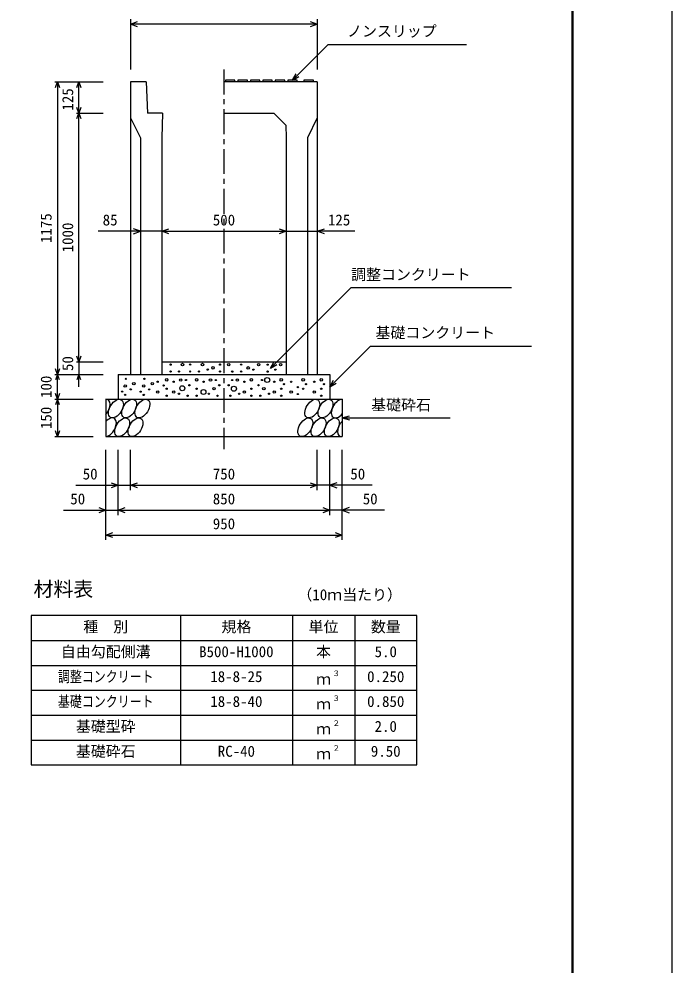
# Model space of a CAD drawing. Units: millimetres, scale not verified. Extents: x -16800 to 16800, y -5940 to 5940.
# Drawn here: x 14176 to 16800, y 26 to 3828 of the extents above; entities that cross this region are included whole.
import ezdxf
from ezdxf.enums import TextEntityAlignment as Align

# ---------------------------------------------------------------- set-up
doc = ezdxf.new("R2010")
doc.units = ezdxf.units.MM
doc.header["$LTSCALE"] = 20
doc.linetypes.add('CHAIN1', pattern=[8, 5, -1, 1, -1])
for name, color, linetype, lineweight in [('0-0_DIM', 7, 'Continuous', 25), ('0-1_Defpoints', 5, 'Continuous', 25), ('0-2_HATCH', 6, 'Continuous', 25), ('0-3_HYO', 3, 'Continuous', 25), ('0-4_HYO2', 4, 'Continuous', 25), ('0-5_OUTLINE', 3, 'Continuous', 25), ('0-6_TXT', 7, 'Continuous', 25), ('0-7_WAKU', 3, 'Continuous', 25)]:
    doc.layers.add(name, color=color, linetype=linetype, lineweight=lineweight)
doc.styles.add('ＭＳ ゴシック', font='')
doc.styles.get('ＭＳ ゴシック').set_extended_font_data('MS Gothic')

msp = doc.modelspace()

# ---------------------------------------------------------------- linework, layer by layer
at = {"layer": '0-0_DIM'}
for p, q in [((14625, 3826.41), (14625, 3624.66)), ((15375, 3806.41), (14625, 3806.41)), ((15375, 3826.41), (15375, 3624.66)), ((15275, 3581.16), (15417.21, 3723.38)), ((15974.1, 3723.38), (15417.21, 3723.38)), ((14320.8, 3574.66), (14514.13, 3574.66)), ((14330.8, 3574.66), (14330.8, 2399.66)), ((14417.46, 3449.66), (14417.46, 3574.66)), ((15275, 3581.16), (15290, 3607.14)), ((15275, 3581.16), (15300.98, 3596.16)), ((14407.46, 3449.66), (14514.13, 3449.66)), ((14417.46, 2449.66), (14417.46, 3449.66)), ((14665, 2974.69), (14494.31, 2974.69)), ((14750, 2974.69), (14665, 2974.69)), ((14750, 2974.69), (15250, 2974.69)), ((15250, 2974.69), (15375, 2974.69)), ((15525.36, 2974.69), (15375, 2974.69)), ((15588.65, 2513.32), (15425, 2349.66)), ((15588.65, 2513.32), (16235.53, 2513.32)), ((14407.46, 2449.66), (14514.13, 2449.66)), ((14417.46, 2449.66), (14417.46, 2399.66)), ((15186.32, 2424.66), (15201.32, 2450.64)), ((15186.32, 2424.66), (15212.3, 2439.66)), ((14320.8, 2399.66), (14514.13, 2399.66)), ((14330.8, 2299.66), (14330.8, 2399.66)), ((14417.46, 2349.66), (14417.46, 2399.66)), ((15425, 2349.66), (15440, 2375.64)), ((15425, 2349.66), (15450.98, 2364.66)), ((14320.8, 2299.66), (14475, 2299.66)), ((14330.8, 2299.66), (14330.8, 2149.66)), ((15475, 2224.66), (15503.98, 2232.43)), ((15475, 2224.66), (15908.31, 2224.66)), ((15475, 2224.66), (15503.98, 2216.9)), ((14320.8, 2149.66), (14475, 2149.66)), ((14525, 1734.15), (14525, 2096.49)), ((14575, 1834.15), (14575, 2096.49)), ((14625, 1934.15), (14625, 2096.49)), ((15375, 1934.15), (15375, 2096.49)), ((15425, 1834.15), (15425, 2096.49)), ((15475, 1734.15), (15475, 2096.49)), ((14405, 1954.15), (14625, 1954.15)), ((14625, 1954.15), (15375, 1954.15)), ((15595, 1954.15), (15375, 1954.15)), ((14355, 1854.15), (14575, 1854.15)), ((14575, 1854.15), (15425, 1854.15)), ((15645, 1854.15), (15425, 1854.15)), ((14525, 1754.15), (15475, 1754.15))]:
    msp.add_line(p, q, dxfattribs=at)
at = {"layer": '0-0_DIM', "linetype": 'CHAIN1'}
msp.add_line((15000, 3624.66), (15000, 2099.66), dxfattribs=at)
at = {"layer": '0-0_DIM'}
for points in [[(14653.23, 3796.14), (14625.04, 3806.41), (14653.23, 3816.67)], [(15346.85, 3816.67), (15375.04, 3806.41), (15346.85, 3796.14)], [(14322.59, 3552.11), (14330.8, 3574.66), (14339.01, 3552.11)], [(14409.26, 3552.11), (14417.46, 3574.66), (14425.67, 3552.11)], [(14425.67, 3472.21), (14417.46, 3449.66), (14409.26, 3472.21)], [(14409.26, 3427.11), (14417.46, 3449.66), (14425.67, 3427.11)], [(14636.81, 2964.43), (14665, 2974.69), (14636.81, 2984.95)], [(14778.19, 2964.43), (14750, 2974.69), (14778.19, 2984.95)], [(15221.81, 2984.95), (15250, 2974.69), (15221.81, 2964.43)], [(15403.19, 2964.43), (15375, 2974.69), (15403.19, 2984.95)], [(15186.32, 2424.66), (15510.78, 2749.13), (16154.34, 2749.13)], [(14425.67, 2472.21), (14417.46, 2449.66), (14409.26, 2472.21)], [(14339.01, 2422.21), (14330.8, 2399.66), (14322.59, 2422.21)], [(14339.01, 2377.11), (14330.8, 2399.66), (14322.59, 2377.11)], [(14425.67, 2377.11), (14417.46, 2399.66), (14409.26, 2377.11)], [(14339.01, 2322.21), (14330.8, 2299.66), (14322.59, 2322.21)], [(14339.01, 2277.11), (14330.8, 2299.66), (14322.59, 2277.11)], [(14339.01, 2172.21), (14330.8, 2149.66), (14322.59, 2172.21)], [(14546.81, 1964.41), (14575, 1954.15), (14546.81, 1943.89)], [(14653.19, 1943.89), (14625, 1954.15), (14653.19, 1964.41)], [(15346.81, 1964.41), (15375, 1954.15), (15346.81, 1943.89)], [(15453.19, 1964.41), (15425, 1954.15), (15453.19, 1943.89)], [(14496.81, 1864.41), (14525, 1854.15), (14496.81, 1843.89)], [(14603.19, 1843.89), (14575, 1854.15), (14603.19, 1864.41)], [(15396.81, 1864.41), (15425, 1854.15), (15396.81, 1843.89)], [(15503.19, 1864.41), (15475, 1854.15), (15503.19, 1843.89)], [(14553.19, 1743.89), (14525, 1754.15), (14553.19, 1764.41)], [(15446.81, 1764.41), (15475, 1754.15), (15446.81, 1743.89)]]:
    msp.add_lwpolyline(points, dxfattribs=at)
at = {"layer": '0-1_Defpoints'}
msp.add_lwpolyline([(0, -5940), (16800, -5940), (16800, 5940), (0, 5940)], close=True, dxfattribs=at)
at = {"layer": '0-2_HATCH'}
for p, q in [((15045, 3574.66), (15044, 3581.16)), ((15095, 3574.66), (15094, 3581.16)), ((15145, 3574.66), (15144, 3581.16)), ((15195, 3574.66), (15194, 3581.16)), ((15245, 3574.66), (15244, 3581.16)), ((15295, 3574.66), (15294, 3581.16)), ((15360, 3574.66), (15359, 3581.16))]:
    msp.add_line(p, q, dxfattribs=at)
for points in [[(15044, 3581.16), (15006, 3581.16), (15005, 3574.66)], [(15094, 3581.16), (15056, 3581.16), (15055, 3574.66)], [(15144, 3581.16), (15106, 3581.16), (15105, 3574.66)], [(15194, 3581.16), (15156, 3581.16), (15155, 3574.66)], [(15244, 3581.16), (15206, 3581.16), (15205, 3574.66)], [(15294, 3581.16), (15256, 3581.16), (15255, 3574.66)], [(15359, 3581.16), (15321, 3581.16), (15320, 3574.66)]]:
    msp.add_lwpolyline(points, dxfattribs=at)
for centre, radius in [((14785.79, 2438.97), 2.5), ((14833.52, 2438.97), 5), ((14863.97, 2438.97), 2.5), ((14913.88, 2438.97), 5), ((14983.97, 2438.97), 2.5), ((15019.13, 2438.69), 5), ((15069.04, 2438.69), 2.5), ((15139.13, 2438.69), 5), ((15175.36, 2438.69), 2.5), ((15227.57, 2438.69), 5), ((14785.79, 2410.96), 2.5), ((14819.5, 2410.96), 2.5), ((14863.97, 2410.96), 2.5), ((14899.86, 2410.96), 2.5), ((14934.9, 2418.84), 2.5), ((14955.93, 2425.84), 5), ((14983.97, 2410.96), 2.5), ((15033.15, 2410.68), 2.5), ((15069.04, 2410.68), 2.5), ((15097.08, 2425.56), 5), ((15118.11, 2418.55), 2.5), ((15175.36, 2410.68), 2.5), ((15206.54, 2418.55), 2.5), ((14603.29, 2352.97), 5), ((14605.74, 2381.49), 2.5), ((14637.78, 2362.21), 5), ((14677.63, 2352.97), 5), ((14680.08, 2381.49), 2.5), ((14712.12, 2362.21), 5), ((14733.69, 2369.84), 2.5), ((14757.55, 2354.92), 2.5), ((14769.97, 2377.71), 5), ((14798.01, 2369.84), 2.5), ((14826.04, 2376.84), 5), ((14847.07, 2376.84), 2.5), ((14861.09, 2355.83), 2.5), ((14889.97, 2377.71), 5), ((14918.01, 2369.84), 2.5), ((14946.04, 2376.84), 5), ((14967.07, 2376.84), 2.5), ((14981.09, 2355.83), 2.5), ((15018.91, 2355.83), 2.5), ((15032.93, 2376.84), 2.5), ((15053.96, 2376.84), 5), ((15081.99, 2369.84), 2.5), ((15110.03, 2377.71), 5), ((15138.91, 2355.83), 2.5), ((15152.93, 2376.84), 2.5), ((15173.96, 2376.84), 10), ((15201.99, 2369.84), 2.5), ((15230.03, 2377.71), 5), ((15241.37, 2360.15), 2.5), ((15269.94, 2369.84), 2.5), ((15318.12, 2377.71), 5), ((15329.46, 2360.15), 2.5), ((15362.73, 2369.84), 2.5), ((15390.77, 2377.71), 5), ((15402.11, 2360.15), 2.5), ((14590.88, 2330.18), 2.5), ((14603.29, 2317.08), 2.5), ((14625.36, 2339.42), 2.5), ((14665.21, 2330.18), 2.5), ((14677.63, 2317.08), 2.5), ((14699.7, 2339.42), 2.5), ((14733.69, 2328.69), 5), ((14769.97, 2341.82), 2.5), ((14798.01, 2328.69), 5), ((14819.03, 2321.69), 2.5), ((14832.58, 2343.83), 10), ((14889.97, 2341.82), 2.5), ((14918.01, 2328.69), 10), ((14939.03, 2321.69), 2.5), ((14960.06, 2341.82), 5), ((15039.94, 2341.82), 10), ((15060.97, 2321.69), 2.5), ((15081.99, 2328.69), 5), ((15110.03, 2341.82), 2.5), ((15159.94, 2341.82), 5), ((15180.97, 2321.69), 2.5), ((15201.99, 2328.69), 5), ((15230.03, 2341.82), 2.5), ((15269.94, 2328.69), 5), ((15296.79, 2348.62), 2.5), ((15296.79, 2320.6), 2.5), ((15318.12, 2341.82), 2.5), ((15362.73, 2328.69), 5), ((15390.77, 2341.82), 2.5), ((14769.97, 2313.81), 2.5), ((14854.08, 2313.81), 2.5), ((14889.97, 2313.81), 2.5), ((14974.08, 2313.81), 2.5), ((15025.92, 2313.81), 2.5), ((15110.03, 2313.81), 2.5), ((15145.92, 2313.81), 2.5), ((15230.03, 2313.81), 2.5), ((15390.77, 2313.81), 2.5)]:
    msp.add_circle(centre, radius, dxfattribs=at)
for centre, start_param, end_param in [((14512.63, 2262.14), 4.385593, 6.6745444), ((15461.14, 2262.14), 0.3357715, 4.4411806), ((14537.96, 2187.15), 3.5111464, 7.548991), ((15486.46, 2187.15), 1.2110787, 3.5658734)]:
    msp.add_ellipse(centre, major_axis=(21.81, 35.31), ratio=0.5792, start_param=start_param, end_param=end_param, dxfattribs=at)
for centre in [(14565.84, 2262.14), (14619.05, 2262.14), (14672.26, 2262.14), (15354.72, 2262.14), (15407.93, 2262.14), (14591.16, 2187.15), (14644.37, 2187.15), (15326.84, 2187.15), (15380.04, 2187.15), (15433.25, 2187.15)]:
    msp.add_ellipse(centre, major_axis=(21.81, 35.31), ratio=0.5792, dxfattribs=at)
at = {"layer": '0-3_HYO'}
for p, q in [((14825, 1430.2), (14825, 830.2)), ((15275, 1430.2), (15275, 830.2)), ((15525, 1430.2), (15525, 830.2)), ((14225, 1330.2), (15775, 1330.2))]:
    msp.add_line(p, q, dxfattribs=at)
msp.add_lwpolyline([(14225, 830.2), (15775, 830.2), (15775, 1430.2), (14225, 1430.2)], close=True, dxfattribs=at)
at = {"layer": '0-4_HYO2'}
for p, q in [((14225, 1230.2), (15775, 1230.2)), ((14225, 1130.2), (15775, 1130.2)), ((14225, 1030.2), (15775, 1030.2)), ((14225, 930.2), (15775, 930.2))]:
    msp.add_line(p, q, dxfattribs=at)
at = {"layer": '0-5_OUTLINE'}
for p, q in [((14625, 3574.66), (14625, 2399.66)), ((14687.5, 3574.66), (14625, 3574.66)), ((14687.5, 3574.66), (14692.5, 3449.66)), ((15375, 3574.66), (15000, 3574.66)), ((15375, 3574.66), (15375, 2399.66)), ((14625, 3429.66), (14665, 3349.66)), ((14752.5, 3449.66), (14692.5, 3449.66)), ((14752.5, 3449.66), (14750, 3349.66)), ((15000, 3449.66), (15200, 3449.66)), ((15200, 3449.66), (15248.72, 3400.94)), ((15375, 3429.66), (15335, 3349.66)), ((15248.72, 3400.94), (15250, 3349.66)), ((14665, 3349.66), (14665, 2399.66)), ((14750, 3349.66), (14750, 2399.66)), ((15250, 3349.66), (15250, 2399.66)), ((15335, 3349.66), (15335, 2399.66)), ((14750, 2449.66), (15250, 2449.66)), ((14575, 2399.66), (15425, 2399.66)), ((14575, 2399.66), (14575, 2299.66)), ((14625, 2399.66), (14750, 2399.66)), ((15250, 2399.66), (15375, 2399.66)), ((15425, 2399.66), (15425, 2299.66)), ((14525, 2299.66), (15475, 2299.66)), ((14525, 2299.66), (14525, 2149.66)), ((15475, 2299.66), (15475, 2149.66)), ((14525, 2149.66), (15475, 2149.66))]:
    msp.add_line(p, q, dxfattribs=at)
at = {"layer": '0-7_WAKU', "lineweight": 50}
msp.add_lwpolyline([(400, -5540), (16400, -5540), (16400, 5540), (400, 5540)], close=True, dxfattribs=at)

# ---------------------------------------------------------------- texts
at = {"layer": '0-0_DIM', "style": 'ＭＳ ゴシック'}
for s, p in [('ノンスリップ', (15494.52, 3743.55)), ('85', (14512.73, 2984.69)), ('500', (14955, 2984.69)), ('125', (15417.56, 2984.69)), ('調整コンクリート', (15510.78, 2765.55)), ('基礎コンクリート', (15608.65, 2532.05)), ('基礎砕石', (15591.32, 2241.83)), ('50', (14432.56, 1964.15)), ('750', (14955, 1964.15)), ('50', (15507.44, 1964.15)), ('50', (14382.56, 1864.15)), ('850', (14955, 1864.15)), ('50', (15557.44, 1864.15)), ('950', (14955, 1764.15))]:
    msp.add_text(s, height=43.99, dxfattribs=at).set_placement(p, align=Align.BOTTOM_LEFT)
for s, p in [('125', (14407.46, 3459.41)), ('1175', (14320.8, 2927.16)), ('1000', (14407.46, 2889.66)), ('50', (14407.46, 2412.99)), ('100', (14320.8, 2304.66)), ('150', (14320.8, 2179.66))]:
    msp.add_text(s, height=43.99, rotation=90, dxfattribs=at).set_placement(p, align=Align.BOTTOM_LEFT)
at = {"layer": '0-6_TXT', "style": 'ＭＳ ゴシック'}
for s, height, p in [('材料表', 58.65, (14235, 1490.2)), ('（10ｍ当たり）', 43.99, (15295, 1479.2)), ('種\u3000別', 43.99, (14435, 1350.2)), ('規格', 43.99, (14990, 1350.2)), ('単位', 43.99, (15340, 1350.2)), ('数量', 43.99, (15590, 1350.2)), ('自由勾配側溝', 43.99, (14345, 1250.2)), ('B500-H1000', 43.99, (14900, 1250.2)), ('本', 43.99, (15370, 1250.2)), ('5.0', 43.99, (15605, 1250.2)), ('18-8-25', 43.99, (14945, 1150.2)), ('ｍ', 43.99, (15370, 1140.2)), ('３', 21.99, (15435.54, 1180.57)), ('0.250', 43.99, (15575, 1150.2)), ('18-8-40', 43.99, (14945, 1050.2)), ('３', 21.99, (15435.54, 1080.57)), ('0.850', 43.99, (15575, 1050.2)), ('ｍ', 43.99, (15370, 1040.2)), ('基礎型砕', 43.99, (14405, 950.2)), ('２', 21.99, (15435.54, 980.57)), ('2.0', 43.99, (15605, 950.2)), ('ｍ', 43.99, (15370, 940.2)), ('基礎砕石', 43.99, (14405, 850.2)), ('RC-40', 43.99, (14975, 850.2)), ('ｍ', 43.99, (15370, 840.2)), ('２', 21.99, (15435.54, 880.57)), ('9.50', 43.99, (15590, 850.2))]:
    msp.add_text(s, height=height, dxfattribs=at).set_placement(p, align=Align.BOTTOM_LEFT)
at = {"layer": '0-6_TXT', "style": 'ＭＳ ゴシック', "width": 0.8}
for s, p in [('調整コンクリート', (14333, 1150.2)), ('基礎コンクリート', (14333, 1050.2))]:
    msp.add_text(s, height=43.99, dxfattribs=at).set_placement(p, align=Align.BOTTOM_LEFT)

doc.saveas('drawing.dxf')
